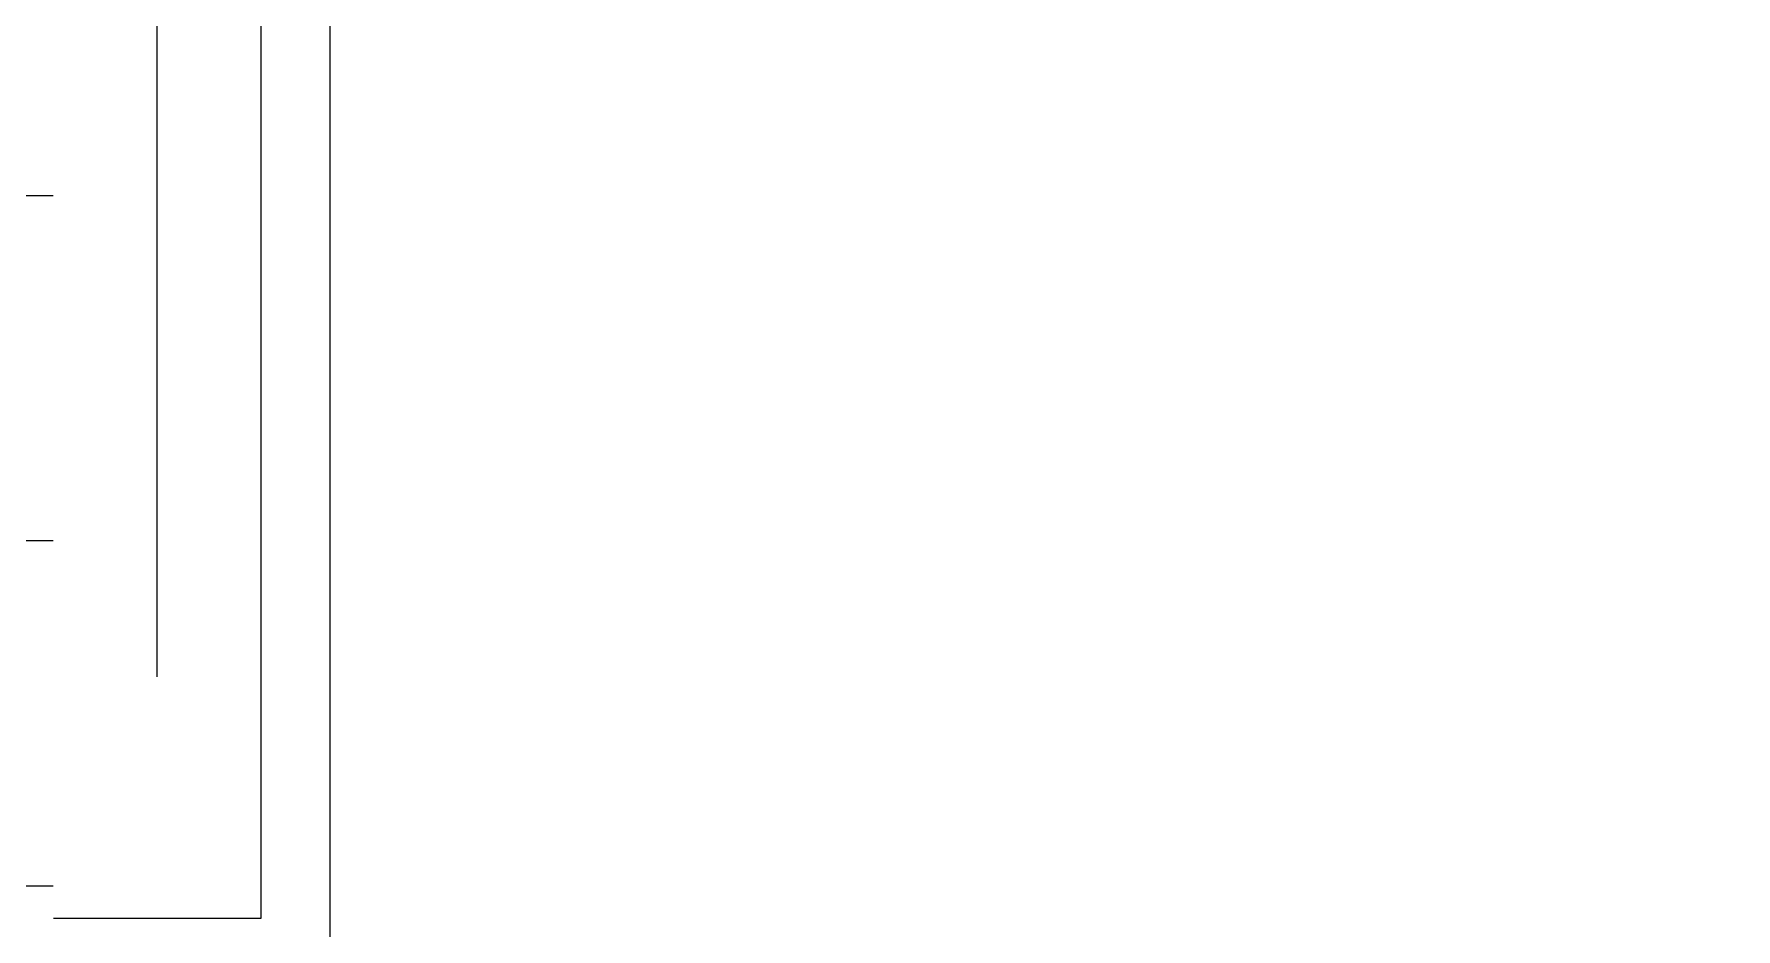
# Model space of a CAD drawing. Header units: inches. Extents: x 21 to 32698, y 13 to 3712.
# Drawn here: x 16701.43 to 16726.07, y 998.96 to 1011.93 of the extents above; entities that cross this region are included whole.
import ezdxf

# ---------------------------------------------------------------- set-up
doc = ezdxf.new("R2010")
doc.units = ezdxf.units.IN
doc.header["$MEASUREMENT"] = 0
doc.set_wipeout_variables(frame=1)
for name, color, linetype, lineweight in [('Z_MİM_-KM-GLAZ', 8, 'Continuous', 25), ('Z_MİM_-KM-IZO-THERMAL', 8, 'Continuous', 25), ('Z_MİM_-KM-IZO-THERMAL-ROCKWOOL', 8, 'BATTING', 25), ('Z_MİM_-KM-WALL-IZO-TERMAL', 8, 'Continuous', 25), ('Z_MİM_-KM-WALL-PLASTER', 8, 'Continuous', 25)]:
    doc.layers.add(name, color=color, linetype=linetype, lineweight=lineweight)
doc.layers.add('Z_MİM_-KM-WALL-TERMAL-PATTERN', color=8, linetype='BATTING', lineweight=25, plot=False)
doc.linetypes.add('BATTING', pattern='A,0.00254,-2.54,[134,ltypeshp.shx,S=2.54,R=0,X=-2.54,Y=0],-5.08,[134,ltypeshp.shx,S=2.54,R=180,X=2.54,Y=0],-2.54', length=10.16254)

# ---------------------------------------------------------------- blocks, each defined once
blk = doc.blocks.new('*U276')
blk.add_wipeout([(9.99999999948524, -36.50000000301726), (110.00000000017825, -36.50000000349739), (109.9999999998854, 5.000000004178261), (9.999999999730782, 5.0000000046584745)])
at = {"layer": 'Z_MİM_-KM-WALL-IZO-TERMAL', "ltscale": 1.5}
blk.add_lwpolyline([(13.00000005473885, -12.50000001088777), (13.00000005473886, -32.99999999866193), (9.99999999948524, -32.99999999877417)], dxfattribs=at)
at = {"layer": 'Z_MİM_-KM-WALL-PLASTER', "ltscale": 1.5}
blk.add_lwpolyline([(14.00000005501715, -12.50000001088891), (14.00000005501716, -34.99999999859759), (9.99999999948524, -34.99999999875468)], dxfattribs=at)
at = {"layer": 'Z_MİM_-KM-WALL-TERMAL-PATTERN', "ltscale": 0.13}
blk.add_line((11.5000000547443, -29.49999999349255), (11.5000000547443, -12.50000002355317), dxfattribs=at)

msp = doc.modelspace()

# ---------------------------------------------------------------- linework, layer by layer
at = {"layer": 'Z_MİM_-KM-IZO-THERMAL'}
msp.add_lwpolyline([(18844.21428795201, 969.5831087493367), (17329.21380157811, 969.5831087493367), (17329.21380157811, 999.5831087493368), (16654.21327705724, 999.5831087493368), (16654.21327705724, 969.5831009268891), (15319.21404953344, 969.5831009268891), (15319.21404953344, 1624.583169546073), (15029.21424036908, 1624.583169546073), (15029.21481028035, 2594.584265079447), (18844.21428795201, 2594.584265079447)], close=True, dxfattribs=at)
at = {"layer": 'Z_MİM_-KM-IZO-THERMAL-ROCKWOOL', "ltscale": 0.45}
msp.add_lwpolyline([(18839.21428795201, 974.5831087493368), (17334.21380157811, 974.5831087493368), (17334.21380157811, 1004.583108749337), (16649.21327705724, 1004.583108749337), (16649.21327705724, 974.5831009268894), (15324.21404953344, 974.5831009268894), (15324.21404953344, 1629.583169546074), (15034.21424330676, 1629.583169546074), (15034.21480734267, 2589.584265079447), (18839.21428795201, 2589.584265079447)], close=True, dxfattribs=at)
at = {"layer": 'Z_MİM_-KM-WALL-PLASTER'}
msp.add_lwpolyline([(18834.21428795201, 979.5831087493366), (17339.21380157811, 979.5831087493366), (17339.21380157811, 1009.583108749336), (16644.21327705724, 1009.583108749336), (16644.21327705724, 979.5831009268892), (15329.21404953343, 979.5831009268892), (15329.21404953343, 1634.583169546074), (15039.21424624446, 1634.583169546074), (15039.21480440499, 2584.584265079447), (18834.21428795201, 2584.584265079447)], close=True, dxfattribs=at)

# ---------------------------------------------------------------- next in the draw order: block references
at = {"layer": 'Z_MİM_-KM-GLAZ', "ltscale": 1.5}
msp.add_blockref('*U276', (16691.71327705755, 1032.111599167075), dxfattribs=at)

doc.saveas('drawing.dxf')
